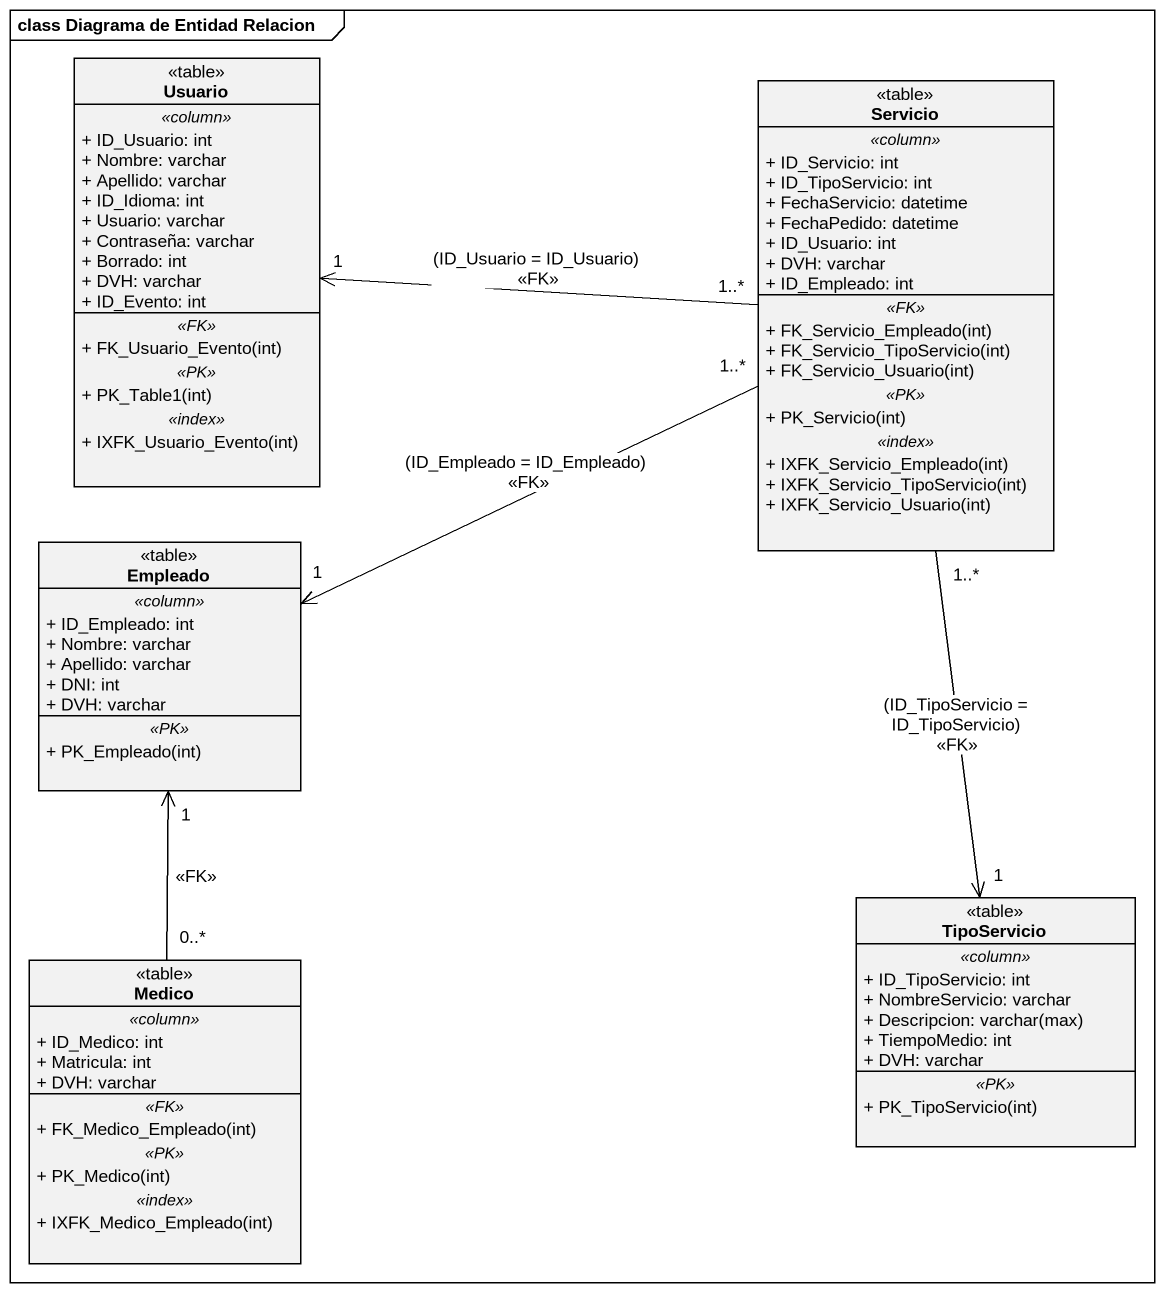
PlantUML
@startuml
mainframe class Diagrama de Entidad Relacion
hide circle
hide empty members
skinparam classAttributeIconSize 0
class Usuario <<table>> {
  .. <<column>> ..
  + ID_Usuario: int
  + Nombre: varchar
  + Apellido: varchar
  + ID_Idioma: int
  + Usuario: varchar
  + Contraseña: varchar
  + Borrado: int
  + DVH: varchar
  + ID_Evento: int
  .. <<FK>> ..
  + FK_Usuario_Evento(int)
  .. <<PK>> ..
  + PK_Table1(int)
  .. <<index>> ..
  + IXFK_Usuario_Evento(int)
}
class Servicio <<table>> {
  .. <<column>> ..
  + ID_Servicio: int
  + ID_TipoServicio: int
  + FechaServicio: datetime
  + FechaPedido: datetime
  + ID_Usuario: int
  + DVH: varchar
  + ID_Empleado: int
  .. <<FK>> ..
  + FK_Servicio_Empleado(int)
  + FK_Servicio_TipoServicio(int)
  + FK_Servicio_Usuario(int)
  .. <<PK>> ..
  + PK_Servicio(int)
  .. <<index>> ..
  + IXFK_Servicio_Empleado(int)
  + IXFK_Servicio_TipoServicio(int)
  + IXFK_Servicio_Usuario(int)
}
class Empleado <<table>> {
  .. <<column>> ..
  + ID_Empleado: int
  + Nombre: varchar
  + Apellido: varchar
  + DNI: int
  + DVH: varchar
  .. <<PK>> ..
  + PK_Empleado(int)
}
class TipoServicio <<table>> {
  .. <<column>> ..
  + ID_TipoServicio: int
  + NombreServicio: varchar
  {field} + Descripcion: varchar(max)
  + TiempoMedio: int
  + DVH: varchar
  .. <<PK>> ..
  + PK_TipoServicio(int)
}
class Medico <<table>> {
  .. <<column>> ..
  + ID_Medico: int
  + Matricula: int
  + DVH: varchar
  .. <<FK>> ..
  + FK_Medico_Empleado(int)
  .. <<PK>> ..
  + PK_Medico(int)
  .. <<index>> ..
  + IXFK_Medico_Empleado(int)
}
Servicio "1..*" -left-> "1" Usuario : (ID_Usuario = ID_Usuario)\n<<FK>>
Servicio "1..*" -left-> "1" Empleado : (ID_Empleado = ID_Empleado)\n<<FK>>
Servicio "1..*" --> "1" TipoServicio : (ID_TipoServicio = ID_TipoServicio)\n<<FK>>
Empleado -- Medico
Medico "0..*" -up-> "1" Empleado : <<FK>>
@enduml
